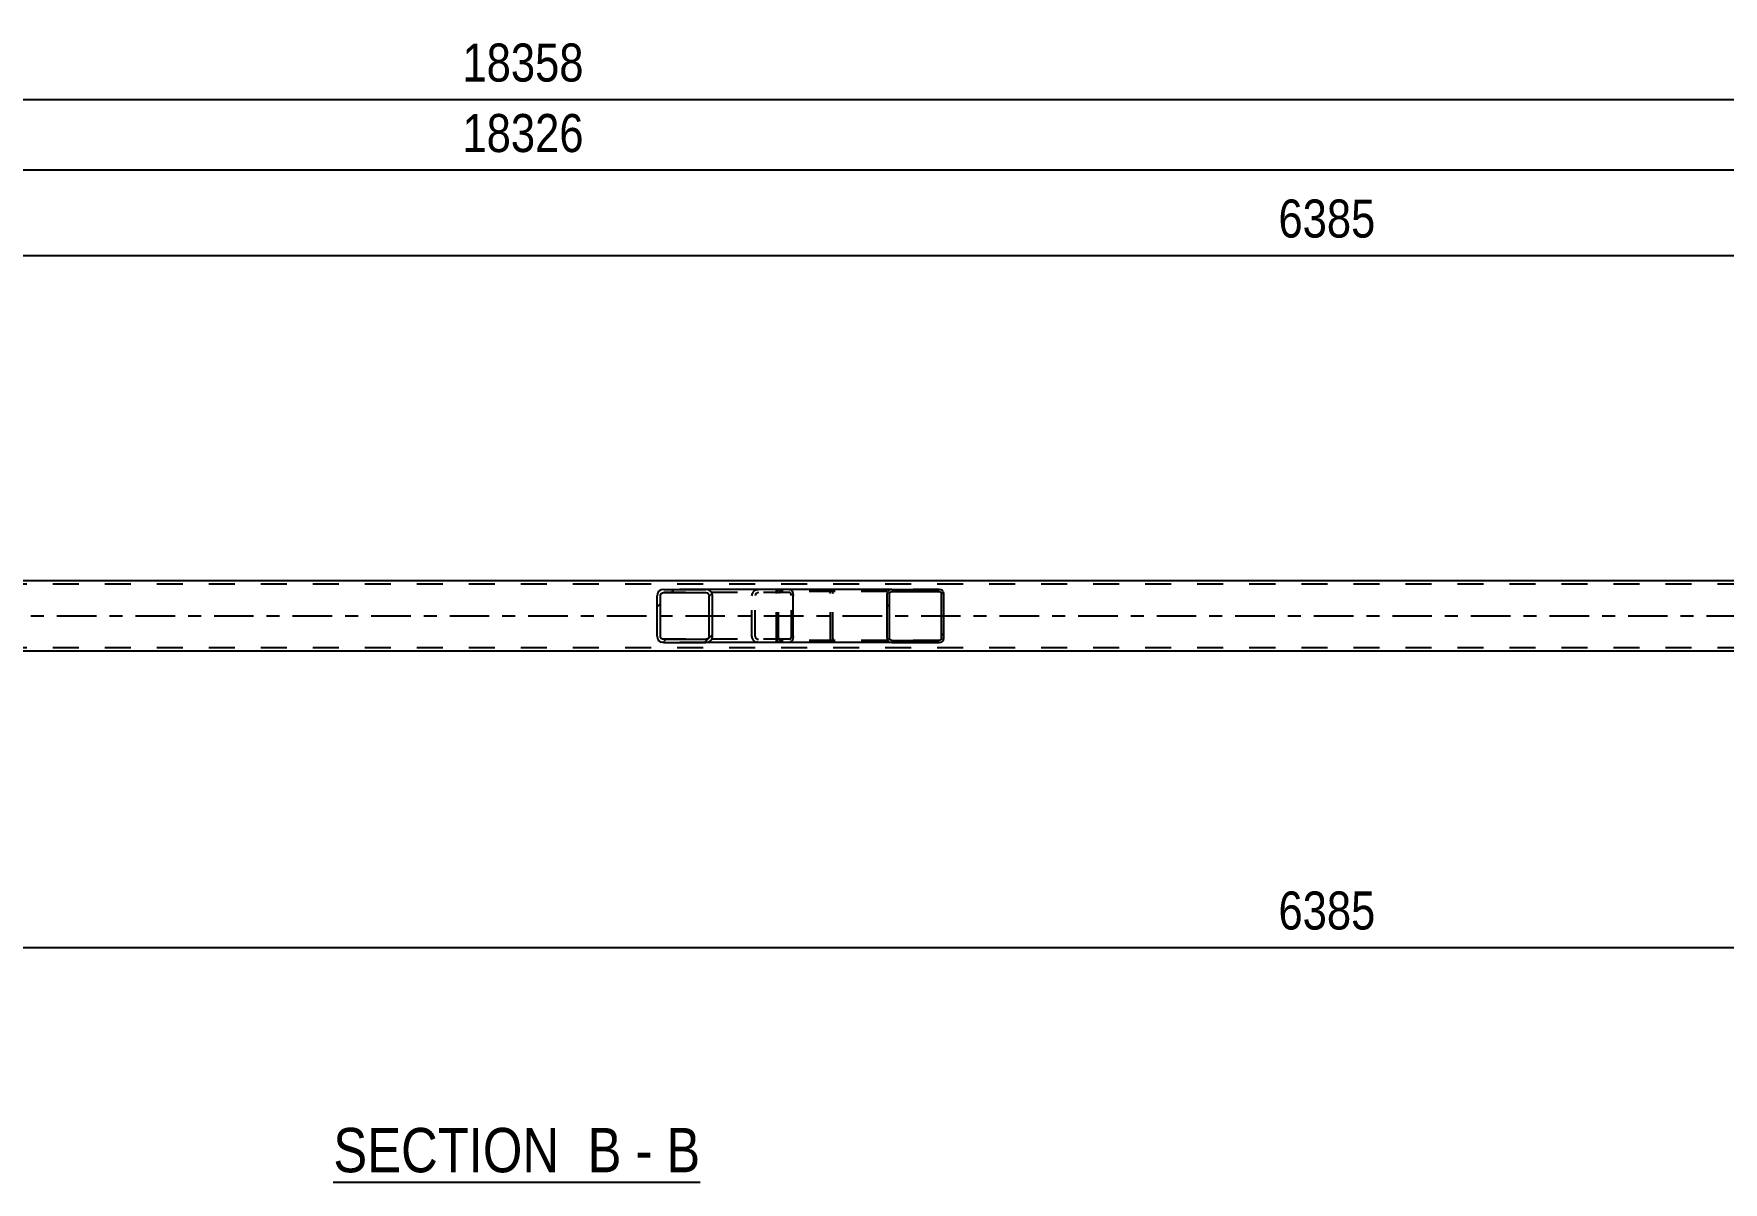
# Model space of a CAD drawing. Header units: millimetres. Extents: x 0 to 841, y 0 to 594.
# Drawn here: x 358.2 to 485.5, y 209.5 to 296 of the extents above; entities that cross this region are included whole.
import ezdxf

# ---------------------------------------------------------------- set-up
doc = ezdxf.new("R2010")
doc.units = ezdxf.units.MM
doc.linetypes.add('DXK_LINE_DOT2', pattern=[3.9198, 1.9599, -1.9599])
doc.linetypes.add('DXK_LINE_DOT3', pattern=[5.9187, 2.979, -0.9799, 0.9799, -0.9799])
doc.styles.add('Arial Narrow', font='ARIALN.TTF', dxfattribs={"height": 0.2})

# ---------------------------------------------------------------- blocks, each defined once
blk = doc.blocks.new('Unknown-814521683-12 - 2731')
at = {"color": 6, "linetype": 'Continuous'}
blk.add_line((380.76, 209.45), (408.41, 209.45), dxfattribs=at)
at = {"color": 0, "linetype": 'Continuous'}
for points in [[(398.87, 210.2), (398.87, 213.7), (380.76, 213.7), (380.76, 210.2)], [(402.48, 210.2), (402.48, 213.7), (399.92, 213.7), (399.92, 210.2)], [(404.8, 210.2), (404.8, 213.7), (403.53, 213.7), (403.53, 210.2)], [(408.41, 210.2), (408.41, 213.7), (405.85, 213.7), (405.85, 210.2)]]:
    blk.add_wipeout(points, dxfattribs=at)
at = {"color": 7, "linetype": 'Continuous', "style": 'Arial Narrow'}
for s, p in [('SECTION ', (380.76, 210.2)), ('B', (399.92, 210.2)), ('B', (405.85, 210.2)), ('-', (403.53, 210.2))]:
    blk.add_text(s, height=3.34, dxfattribs=at).set_placement(p)
blk = doc.blocks.new('Part-814521683-2855 - 2731')
at = {"linetype": 'Continuous'}
h = blk.add_hatch(dxfattribs=at)
h.set_pattern_fill('', scale=0.7, style=0, pattern_type=0)
h.set_pattern_definition([(45, (426.7204, 253.9117), (-1.57154, 1.57154), [])])
h.paths.add_polyline_path([(426.75, 253.79), (426.72, 253.91), (426.65, 254.02), (426.54, 254.08), (426.41, 254.11), (422.83, 254.11), (422.7, 254.08), (422.59, 254.02), (422.52, 253.91), (422.49, 253.79), (422.49, 250.43), (422.52, 250.31), (422.59, 250.2), (422.7, 250.13), (422.83, 250.11), (426.41, 250.11), (426.54, 250.13), (426.65, 250.2), (426.72, 250.31), (426.75, 250.43)])
h.paths.add_polyline_path([(426.56, 250.37), (426.53, 250.32), (426.47, 250.28), (426.41, 250.27), (422.83, 250.27), (422.77, 250.28), (422.71, 250.32), (422.67, 250.37), (422.66, 250.43), (422.66, 253.79), (422.67, 253.85), (422.71, 253.9), (422.77, 253.94), (422.83, 253.95), (426.41, 253.95), (426.47, 253.94), (426.53, 253.9), (426.56, 253.85), (426.58, 253.79), (426.58, 250.43)])
at = {"color": 7, "linetype": 'DXK_LINE_DOT2'}
for p, q in [((414.14, 253.79), (414.17, 253.91)), ((414.14, 250.43), (414.14, 253.79)), ((414.32, 253.85), (414.31, 253.79)), ((414.31, 250.43), (414.31, 253.79)), ((414.36, 253.9), (414.32, 253.85)), ((414.35, 254.08), (414.48, 254.11)), ((414.42, 253.94), (414.36, 253.9)), ((414.48, 253.95), (414.42, 253.94)), ((415.13, 254.11), (414.48, 254.11)), ((426.41, 253.95), (414.48, 253.95)), ((418.06, 254.11), (418.19, 254.08)), ((418.12, 253.94), (418.06, 253.95)), ((418.18, 253.9), (418.12, 253.94)), ((418.21, 253.85), (418.18, 253.9)), ((418.23, 253.79), (418.21, 253.85)), ((418.23, 250.43), (418.23, 253.79)), ((418.37, 253.91), (418.4, 253.79)), ((418.4, 250.43), (418.4, 253.79)), ((426.41, 254.11), (422.83, 254.11)), ((414.17, 250.31), (414.14, 250.43)), ((414.31, 250.43), (414.32, 250.37)), ((414.32, 250.37), (414.36, 250.32)), ((414.48, 250.11), (414.35, 250.13)), ((414.36, 250.32), (414.42, 250.28)), ((414.42, 250.28), (414.48, 250.27)), ((426.41, 250.27), (414.48, 250.27)), ((415.13, 250.11), (414.48, 250.11)), ((418.06, 250.27), (418.12, 250.28)), ((418.19, 250.13), (418.06, 250.11)), ((418.12, 250.28), (418.18, 250.32)), ((418.18, 250.32), (418.21, 250.37)), ((418.21, 250.37), (418.23, 250.43)), ((418.4, 250.43), (418.37, 250.31)), ((426.41, 250.11), (422.83, 250.11))]:
    blk.add_line(p, q, dxfattribs=at)
at = {"color": 2, "linetype": 'Continuous'}
for p, q in [((422.83, 254.11), (415.13, 254.11)), ((422.52, 253.91), (422.49, 253.79)), ((422.49, 250.43), (422.49, 253.79)), ((422.66, 253.79), (422.67, 253.85)), ((422.66, 250.43), (422.66, 253.79)), ((422.67, 253.85), (422.71, 253.9)), ((422.83, 254.11), (422.7, 254.08)), ((422.71, 253.9), (422.77, 253.94)), ((422.77, 253.94), (422.83, 253.95)), ((422.83, 254.11), (426.41, 254.11)), ((422.83, 253.95), (426.41, 253.95)), ((426.54, 254.08), (426.41, 254.11)), ((426.41, 253.95), (426.47, 253.94)), ((426.47, 253.94), (426.53, 253.9)), ((426.53, 253.9), (426.56, 253.85)), ((426.56, 253.85), (426.58, 253.79)), ((426.58, 250.43), (426.58, 253.79)), ((426.75, 253.79), (426.72, 253.91)), ((426.75, 250.43), (426.75, 253.79)), ((422.83, 250.11), (415.13, 250.11)), ((422.49, 250.43), (422.52, 250.31)), ((422.67, 250.37), (422.66, 250.43)), ((422.71, 250.32), (422.67, 250.37)), ((422.7, 250.13), (422.83, 250.11)), ((422.77, 250.28), (422.71, 250.32)), ((422.83, 250.27), (422.77, 250.28)), ((422.83, 250.27), (426.41, 250.27)), ((422.83, 250.11), (426.41, 250.11)), ((426.47, 250.28), (426.41, 250.27)), ((426.41, 250.11), (426.54, 250.13)), ((426.53, 250.32), (426.47, 250.28)), ((426.56, 250.37), (426.53, 250.32)), ((426.58, 250.43), (426.56, 250.37)), ((426.72, 250.31), (426.75, 250.43))]:
    blk.add_line(p, q, dxfattribs=at)
at = {"color": 7, "linetype": 'DXK_LINE_DOT2'}
for centre, start, end in [((414.47, 253.78), 110.7583, 155.68), ((418.07, 253.78), 24.32, 69.2417), ((414.47, 250.44), 204.32, 249.2417), ((418.07, 250.44), 290.7583, 335.68)]:
    blk.add_arc(centre, 0.331, start, end, dxfattribs=at)
at = {"color": 2, "linetype": 'Continuous'}
for centre, start, end in [((422.82, 253.78), 110.7583, 155.68), ((426.42, 253.78), 24.32, 69.2417), ((422.82, 250.44), 204.32, 249.2417), ((426.42, 250.44), 290.7583, 335.68)]:
    blk.add_arc(centre, 0.331, start, end, dxfattribs=at)
blk = doc.blocks.new('Part-814521683-2860 - 2731')
at = {"color": 2, "linetype": 'Continuous'}
for p, q in [((582.53, 254.75), (333.12, 254.75)), ((582.53, 249.47), (333.12, 249.47))]:
    blk.add_line(p, q, dxfattribs=at)
at = {"color": 7, "linetype": 'DXK_LINE_DOT2'}
for p, q in [((726.12, 254.51), (64, 254.51)), ((726.12, 249.71), (64, 249.71))]:
    blk.add_line(p, q, dxfattribs=at)
at = {"color": 7, "linetype": 'DXK_LINE_DOT3'}
blk.add_line((64, 252.11), (726.12, 252.11), dxfattribs=at)
blk = doc.blocks.new('Part-814521683-2972 - 2731')
at = {"linetype": 'Continuous'}
h = blk.add_hatch(dxfattribs=at)
h.set_pattern_fill('', scale=0.7, style=0, pattern_type=0)
h.set_pattern_definition([(45, (409.2967, 253.813), (-1.57154, 1.57154), [])])
h.paths.add_polyline_path([(409.33, 253.63), (409.3, 253.81), (409.19, 253.97), (409.02, 254.07), (408.83, 254.11), (405.65, 254.11), (405.46, 254.07), (405.29, 253.97), (405.18, 253.81), (405.15, 253.63), (405.15, 250.59), (405.18, 250.41), (405.29, 250.25), (405.46, 250.15), (405.65, 250.11), (408.83, 250.11), (409.02, 250.15), (409.19, 250.25), (409.3, 250.41), (409.33, 250.59)])
h.paths.add_polyline_path([(409.06, 250.5), (409.01, 250.42), (408.93, 250.37), (408.83, 250.35), (405.65, 250.35), (405.55, 250.37), (405.47, 250.42), (405.42, 250.5), (405.4, 250.59), (405.4, 253.63), (405.42, 253.72), (405.47, 253.8), (405.55, 253.85), (405.65, 253.87), (408.83, 253.87), (408.93, 253.85), (409.01, 253.8), (409.06, 253.72), (409.08, 253.63), (409.08, 250.59)])
at = {"color": 2, "linetype": 'Continuous'}
for p, q in [((405.18, 253.81), (405.15, 253.63)), ((405.15, 250.59), (405.15, 253.63)), ((405.4, 253.63), (405.42, 253.72)), ((405.4, 250.59), (405.4, 253.63)), ((405.42, 253.72), (405.47, 253.8)), ((405.65, 254.11), (405.46, 254.07)), ((405.47, 253.8), (405.55, 253.85)), ((405.55, 253.85), (405.65, 253.87)), ((405.65, 254.11), (408.83, 254.11)), ((405.65, 253.87), (408.83, 253.87)), ((415.13, 254.11), (408.83, 254.11)), ((409.02, 254.07), (408.83, 254.11)), ((408.83, 253.87), (408.93, 253.85)), ((408.93, 253.85), (409.01, 253.8)), ((409.01, 253.8), (409.06, 253.72)), ((409.06, 253.72), (409.08, 253.63)), ((409.08, 250.59), (409.08, 253.63)), ((409.33, 253.63), (409.3, 253.81)), ((409.33, 250.59), (409.33, 253.63)), ((415.13, 254.11), (415.24, 254.07)), ((415.24, 254.07), (415.32, 253.97)), ((415.32, 253.97), (415.38, 253.81)), ((415.38, 253.81), (415.4, 253.63)), ((415.4, 250.59), (415.4, 253.63)), ((405.15, 250.59), (405.18, 250.41)), ((405.42, 250.5), (405.4, 250.59)), ((405.47, 250.42), (405.42, 250.5)), ((405.46, 250.15), (405.65, 250.11)), ((405.55, 250.37), (405.47, 250.42)), ((405.65, 250.35), (405.55, 250.37)), ((405.65, 250.35), (408.83, 250.35)), ((405.65, 250.11), (408.83, 250.11)), ((408.93, 250.37), (408.83, 250.35)), ((408.83, 250.11), (409.02, 250.15)), ((415.13, 250.11), (408.83, 250.11)), ((409.01, 250.42), (408.93, 250.37)), ((409.06, 250.5), (409.01, 250.42)), ((409.08, 250.59), (409.06, 250.5)), ((409.3, 250.41), (409.33, 250.59)), ((415.24, 250.15), (415.13, 250.11)), ((415.32, 250.25), (415.24, 250.15)), ((415.38, 250.41), (415.32, 250.25)), ((415.4, 250.59), (415.38, 250.41))]:
    blk.add_line(p, q, dxfattribs=at)
at = {"color": 7, "linetype": 'DXK_LINE_DOT2'}
for p, q in [((408.83, 254.11), (405.65, 254.11)), ((415.13, 253.87), (405.65, 253.87)), ((412.3, 253.63), (412.33, 253.81)), ((412.3, 250.59), (412.3, 253.63)), ((412.57, 253.72), (412.55, 253.63)), ((412.55, 250.59), (412.55, 253.63)), ((412.62, 253.8), (412.57, 253.72)), ((412.61, 254.07), (412.8, 254.11)), ((412.7, 253.85), (412.62, 253.8)), ((412.8, 253.87), (412.7, 253.85)), ((414.14, 253.87), (414.14, 254.11)), ((415.18, 253.85), (415.13, 253.87)), ((415.23, 253.8), (415.18, 253.85)), ((415.26, 253.72), (415.23, 253.8)), ((415.27, 253.63), (415.26, 253.72)), ((415.27, 250.59), (415.27, 253.63)), ((415.13, 250.35), (405.65, 250.35)), ((408.83, 250.11), (405.65, 250.11)), ((412.33, 250.41), (412.3, 250.59)), ((412.55, 250.59), (412.57, 250.5)), ((412.57, 250.5), (412.62, 250.42)), ((412.8, 250.11), (412.61, 250.15)), ((412.62, 250.42), (412.64, 250.41)), ((412.64, 250.41), (412.7, 250.37)), ((412.7, 250.37), (412.8, 250.35)), ((414.14, 250.11), (414.14, 250.35)), ((415.13, 250.35), (415.18, 250.37)), ((415.18, 250.37), (415.23, 250.42)), ((415.23, 250.42), (415.26, 250.5)), ((415.26, 250.5), (415.27, 250.59))]:
    blk.add_line(p, q, dxfattribs=at)
at = {"color": 2, "linetype": 'Continuous'}
for centre, start, end in [((405.63, 253.61), 111.1941, 156.1506), ((408.85, 253.61), 23.8494, 68.8059), ((405.63, 250.6), 203.8494, 248.8059), ((408.85, 250.6), 291.1941, 336.1506)]:
    blk.add_arc(centre, 0.492, start, end, dxfattribs=at)
at = {"color": 7, "linetype": 'DXK_LINE_DOT2'}
for centre, start, end in [((412.78, 253.61), 111.1941, 156.1506), ((412.78, 250.6), 203.8494, 248.8059)]:
    blk.add_arc(centre, 0.492, start, end, dxfattribs=at)
blk = doc.blocks.new('StraightDimension-814521683-3153 - 2731')
at = {"color": 7, "linetype": 'Continuous'}
for p, q in [((327.92, 240.07), (327.92, 218.53)), ((583.33, 240.07), (583.33, 216.7)), ((329.42, 227.74), (326.42, 226.54)), ((327.92, 227.14), (583.33, 227.14)), ((581.83, 226.54), (584.83, 227.74))]:
    blk.add_line(p, q, dxfattribs=at)
at = {"color": 0}
blk.add_wipeout([(459.88, 227.89), (459.88, 232.09), (451.37, 232.09), (451.37, 227.89)], dxfattribs=at)
at = {"color": 3, "style": 'Arial Narrow'}
blk.add_text('6385', height=2.863, dxfattribs=at).set_placement((451.97, 228.49))
at = {"color": 0, "linetype": 'Continuous'}
blk.add_wipeout([(582.73, 226.44), (578.53, 226.44), (578.53, 216.1), (582.73, 216.1)], dxfattribs=at)
at = {"color": 3, "linetype": 'Continuous', "style": 'Arial Narrow'}
blk.add_text('14428', height=2.863, rotation=90.0002, dxfattribs=at).set_placement((582.13, 216.7))
blk = doc.blocks.new('StraightDimension-814521683-3166 - 2731')
at = {"color": 7, "linetype": 'Continuous'}
blk.add_line((53.14, 291.02), (736.98, 291.02), dxfattribs=at)
at = {"color": 0}
blk.add_wipeout([(400.23, 291.77), (400.23, 295.97), (389.89, 295.97), (389.89, 291.77)], dxfattribs=at)
at = {"color": 3, "style": 'Arial Narrow'}
blk.add_text('18358', height=2.863, dxfattribs=at).set_placement((390.49, 292.37))
blk = doc.blocks.new('StraightDimension-814521683-3183 - 2731')
at = {"color": 7, "linetype": 'Continuous'}
for p, q in [((327.92, 264.15), (327.92, 282.12)), ((583.33, 264.15), (583.33, 282.12)), ((329.42, 279.87), (326.42, 278.67)), ((327.92, 279.27), (583.33, 279.27)), ((581.83, 278.67), (584.83, 279.87))]:
    blk.add_line(p, q, dxfattribs=at)
at = {"color": 0}
blk.add_wipeout([(459.88, 280.02), (459.88, 284.22), (451.37, 284.22), (451.37, 280.02)], dxfattribs=at)
at = {"color": 3, "style": 'Arial Narrow'}
blk.add_text('6385', height=2.863, dxfattribs=at).set_placement((451.97, 280.62))
blk = doc.blocks.new('StraightDimension-814521683-7556 - 2731')
at = {"color": 7, "linetype": 'Continuous'}
blk.add_line((53.78, 285.71), (736.34, 285.71), dxfattribs=at)
at = {"color": 0}
blk.add_wipeout([(400.23, 286.46), (400.23, 290.66), (389.89, 290.66), (389.89, 286.46)], dxfattribs=at)
at = {"color": 3, "style": 'Arial Narrow'}
blk.add_text('18326', height=2.863, dxfattribs=at).set_placement((390.49, 287.06))

msp = doc.modelspace()

# ---------------------------------------------------------------- block references
for name in ['StraightDimension-814521683-3166 - 2731', 'Part-814521683-2860 - 2731', 'Part-814521683-2972 - 2731', 'Part-814521683-2855 - 2731', 'StraightDimension-814521683-3153 - 2731', 'Unknown-814521683-12 - 2731']:
    msp.add_blockref(name, (0, 0))

# ---------------------------------------------------------------- next in the draw order: block references
msp.add_blockref('StraightDimension-814521683-3183 - 2731', (0, 0))

# ---------------------------------------------------------------- next in the draw order: block references
msp.add_blockref('StraightDimension-814521683-7556 - 2731', (0, 0))

doc.saveas('drawing.dxf')
